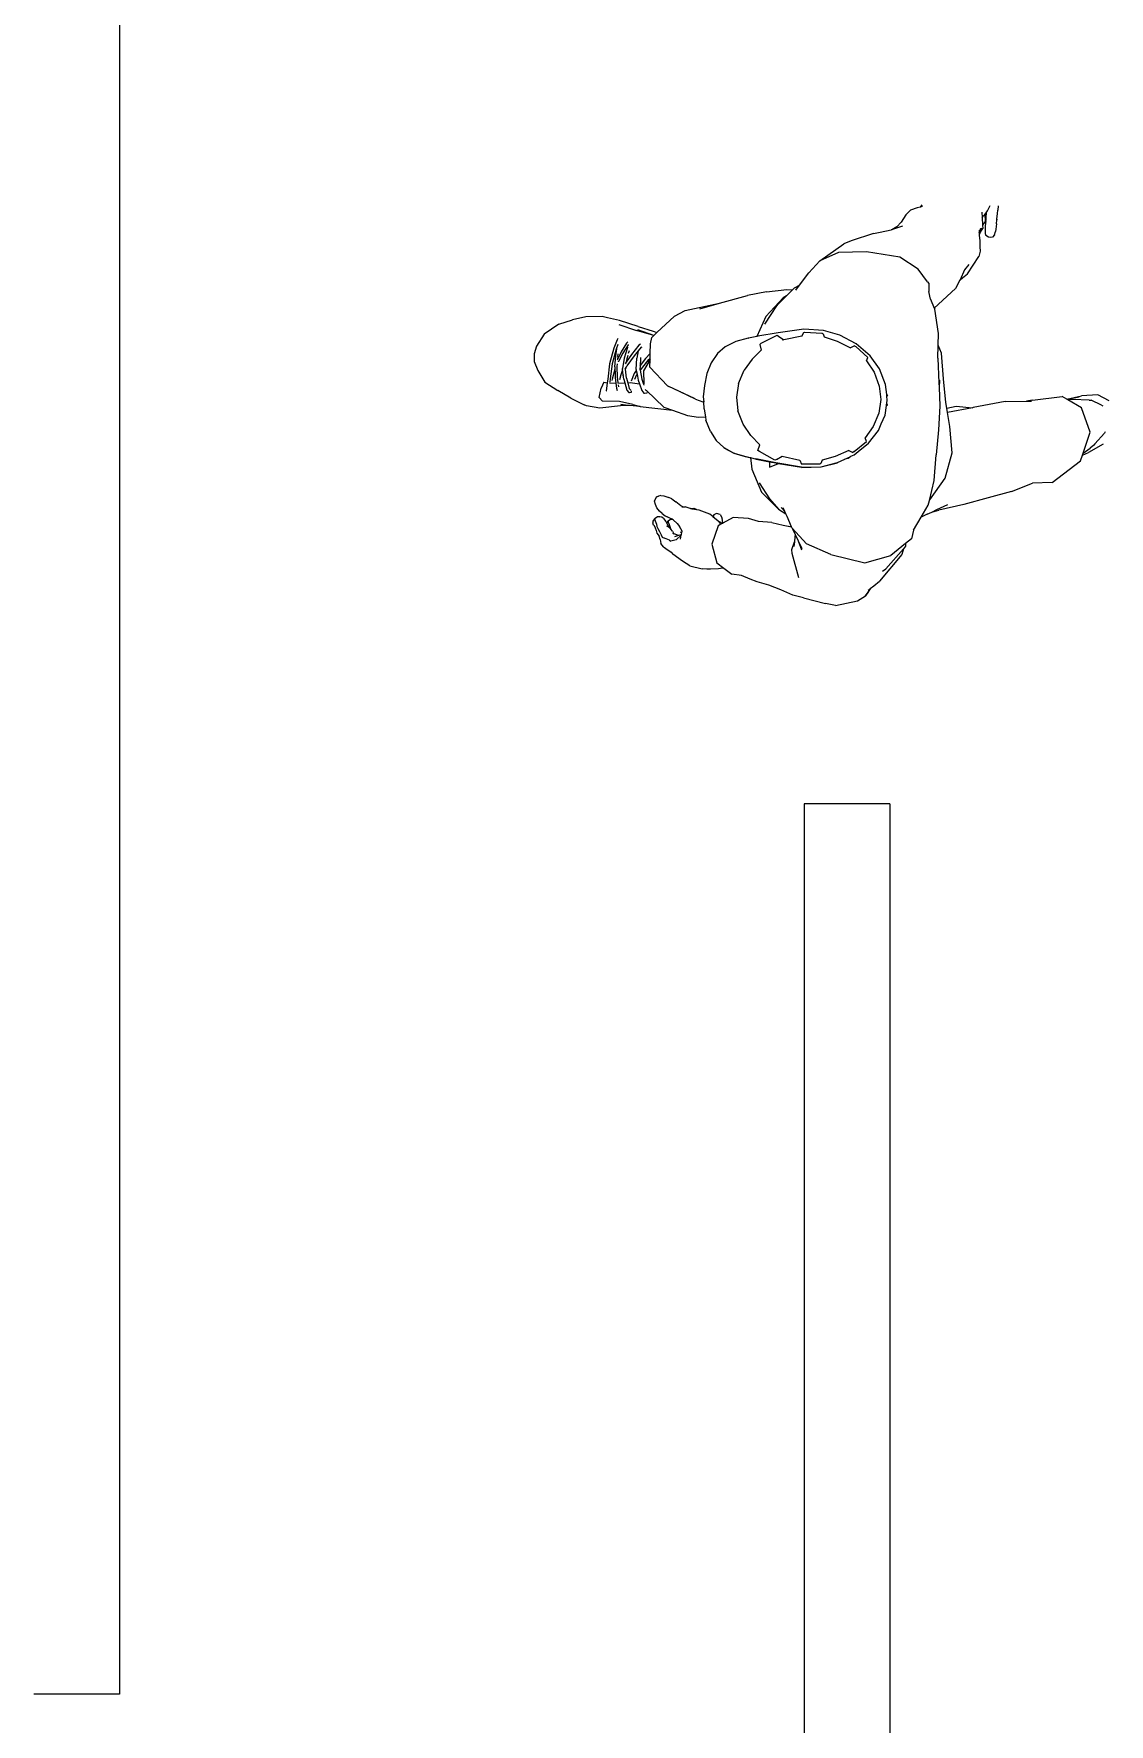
# Model space of a CAD drawing. Header units: millimetres. Extents: x -9564 to 78776, y -25260 to 24346.
# Drawn here: x 77520 to 78776, y -20122 to -18146 of the extents above; entities that cross this region are included whole.
import ezdxf

# ---------------------------------------------------------------- set-up
doc = ezdxf.new("R2010")
doc.units = ezdxf.units.MM
doc.header["$LTSCALE"] = 100
doc.layers.add('MUROS', color=7, linetype='Continuous')
doc.layers.add('Personal', color=20, linetype='Continuous')

msp = doc.modelspace()

# ---------------------------------------------------------------- linework, layer by layer
at = {"layer": 'MUROS', "color": 0}
for p, q in [((77619.58, -16315.355, 0.02), (77619.58, -20087.154, 0.02)), ((78419.58, -19046.476, 0.006), (78419.58, -21565.361, 0.006)), ((78519.58, -19046.476, 0.006), (78419.58, -19046.476, 0.006)), ((78519.58, -19046.476, 0.006), (78519.58, -21665.361, 0.014)), ((77619.58, -20087.154, 0.02), (77519.58, -20087.154, 0.016))]:
    msp.add_line(p, q, dxfattribs=at)
at = {"layer": 'Personal'}
for p, q in [((78543.689, -18352.739), (78538.097, -18358.181)), ((78551.425, -18349.954), (78543.689, -18352.739)), ((78555.124, -18348.954), (78551.425, -18349.954)), ((78556.967, -18346.579), (78555.124, -18348.954)), ((78555.976, -18348.723), (78555.124, -18348.954)), ((78557.857, -18348.214), (78555.976, -18348.723)), ((78626.937, -18354.875), (78627.333, -18361.28)), ((78630.354, -18357.568), (78631.907, -18355.717)), ((78631.907, -18355.717), (78631.66, -18360.776)), ((78631.907, -18355.717), (78633.758, -18353.509)), ((78633.758, -18353.509), (78636.778, -18347.141)), ((78645.33, -18356.509), (78645.643, -18352.714)), ((78646.011, -18347.689), (78645.643, -18352.714)), ((78534.32, -18371.515), (78521.605, -18375.62)), ((78521.86, -18375.485), (78521.605, -18375.62)), ((78527.853, -18371.947), (78521.86, -18375.485)), ((78532.884, -18366.717), (78527.853, -18371.947)), ((78538.097, -18358.181), (78532.884, -18366.717)), ((78624.432, -18378.134), (78625.982, -18373.598)), ((78624.624, -18379.342), (78628.113, -18373.905)), ((78626.433, -18374.573), (78624.624, -18379.342)), ((78626.433, -18374.573), (78625.982, -18373.598)), ((78628.113, -18373.905), (78626.433, -18374.573)), ((78627.333, -18361.28), (78629.051, -18359.122)), ((78627.333, -18361.28), (78627.89, -18370.296)), ((78628.158, -18370.082), (78627.89, -18370.296)), ((78627.89, -18370.296), (78628.113, -18373.905)), ((78628.158, -18370.082), (78630.37, -18366.907)), ((78629.051, -18359.122), (78630.354, -18357.568)), ((78630.354, -18357.568), (78630.591, -18358.788)), ((78630.949, -18364.262), (78630.37, -18366.907)), ((78630.591, -18358.788), (78630.949, -18364.262)), ((78630.806, -18373.189), (78630.731, -18377.373)), ((78631.461, -18366.348), (78630.806, -18373.189)), ((78631.627, -18364.019), (78631.461, -18366.348)), ((78631.66, -18360.776), (78631.627, -18364.019)), ((78631.66, -18360.776), (78631.714, -18364.584)), ((78632.25, -18366.804), (78631.714, -18364.584)), ((78643.361, -18375.013), (78642.959, -18377.555)), ((78644.229, -18368.696), (78643.361, -18375.013)), ((78644.229, -18368.696), (78644.718, -18363.974)), ((78644.615, -18364.133), (78644.694, -18363.289)), ((78644.694, -18363.289), (78645.33, -18356.509)), ((78644.694, -18363.289), (78644.718, -18363.974)), ((78437.77, -18411.869), (78465.713, -18391.947)), ((78474.314, -18388.295), (78465.713, -18391.947)), ((78500.486, -18379.958), (78474.314, -18388.295)), ((78500.486, -18379.958), (78508.157, -18378.278)), ((78508.157, -18378.278), (78521.237, -18375.739)), ((78521.605, -18375.62), (78521.237, -18375.739)), ((78624.084, -18375.927), (78624.089, -18379.137)), ((78624.089, -18379.137), (78624.432, -18378.134)), ((78624.089, -18379.137), (78624.091, -18380.749)), ((78624.624, -18379.342), (78624.091, -18380.749)), ((78624.091, -18380.749), (78624.093, -18382.05)), ((78624.093, -18382.05), (78624.776, -18388.026)), ((78624.335, -18378.306), (78624.432, -18378.134)), ((78624.776, -18388.026), (78624.603, -18395.514)), ((78630.731, -18377.373), (78630.824, -18379.991)), ((78630.731, -18377.373), (78630.824, -18377.73)), ((78630.824, -18379.991), (78631.628, -18382.275)), ((78634.631, -18384.294), (78631.628, -18382.275)), ((78637.476, -18384.681), (78634.631, -18384.294)), ((78639.657, -18384.023), (78637.476, -18384.681)), ((78641.695, -18381.591), (78639.657, -18384.023)), ((78641.695, -18381.591), (78642.959, -18377.555)), ((78424.823, -18425.717), (78437.77, -18411.869)), ((78459.444, -18401.995), (78437.77, -18411.869)), ((78492.443, -18401.268), (78459.444, -18401.995)), ((78531.373, -18407.705), (78492.443, -18401.268)), ((78552.645, -18421.671), (78531.373, -18407.705)), ((78610.11, -18426.944), (78623.374, -18406.822)), ((78625.172, -18400.374), (78623.374, -18406.822)), ((78624.603, -18395.514), (78625.172, -18400.374)), ((78414.092, -18440.183), (78424.823, -18425.717)), ((78563.696, -18436.348), (78552.645, -18421.671)), ((78601.392, -18434.406), (78596.162, -18444.213)), ((78601.539, -18434.077), (78601.392, -18434.406)), ((78606.673, -18422.55), (78601.539, -18434.077)), ((78601.539, -18434.077), (78604.594, -18431.882)), ((78604.594, -18431.882), (78610.11, -18426.944)), ((78611.652, -18416.21), (78606.673, -18422.55)), ((78320.446, -18461.435), (78353.117, -18452.316)), ((78375.402, -18448.137), (78353.117, -18452.316)), ((78375.402, -18448.137), (78399.333, -18445.525)), ((78398.766, -18452.715), (78386.983, -18464.547)), ((78398.766, -18452.715), (78394.923, -18455.125)), ((78405.817, -18445.635), (78398.766, -18452.715)), ((78399.333, -18445.525), (78405.817, -18445.635)), ((78407.989, -18443.455), (78405.817, -18445.635)), ((78407.989, -18443.455), (78414.092, -18440.183)), ((78409.646, -18446.176), (78414.092, -18440.183)), ((78563.696, -18436.348), (78565.076, -18438.241)), ((78565.076, -18438.241), (78565.234, -18447.551)), ((78566.898, -18456.644), (78565.234, -18447.551)), ((78596.162, -18444.213), (78571.446, -18467.146)), ((78267.987, -18476.525), (78280.476, -18470.027)), ((78280.476, -18470.027), (78320.446, -18461.435)), ((78297.438, -18467.856), (78320.446, -18461.435)), ((78386.983, -18464.547), (78373.209, -18485.945)), ((78394.923, -18455.125), (78374.857, -18476.959)), ((78394.923, -18455.125), (78386.983, -18464.547)), ((78566.898, -18456.644), (78571.446, -18467.146)), ((78571.446, -18467.146), (78571.92, -18468.241)), ((78576.296, -18496.953), (78571.92, -18468.241)), ((78132.805, -18485.682), (78115.877, -18497.539)), ((78132.805, -18485.682), (78148.66, -18480.64)), ((78164.602, -18477.486), (78148.66, -18480.64)), ((78183.651, -18476.767), (78164.602, -18477.486)), ((78189.698, -18478.278), (78183.651, -18476.767)), ((78189.698, -18478.278), (78186.741, -18477.594)), ((78203.904, -18481.56), (78189.698, -18478.278)), ((78203.087, -18486.267), (78223.487, -18493.448)), ((78225.56, -18488.559), (78203.904, -18481.56)), ((78243.661, -18499.252), (78223.487, -18493.448)), ((78243.942, -18498.99), (78225.057, -18492.632)), ((78225.56, -18488.559), (78242.914, -18493.866)), ((78242.914, -18493.866), (78247.507, -18495.659)), ((78267.987, -18476.525), (78247.507, -18495.659)), ((78374.857, -18476.959), (78364.209, -18500.339)), ((78418.927, -18491.902), (78388.948, -18495.993)), ((78442.073, -18493.403), (78418.927, -18491.902)), ((78461.104, -18498.855), (78442.073, -18493.403)), ((78106.798, -18511.6), (78104.017, -18520.455)), ((78115.877, -18497.539), (78106.798, -18511.6)), ((78200.969, -18504.096), (78197.103, -18513.971)), ((78201.774, -18509.791), (78199.665, -18515.087)), ((78201.726, -18502.63), (78200.969, -18504.096)), ((78212.11, -18507.973), (78205.782, -18518.071)), ((78213.937, -18510.009), (78207.685, -18519.661)), ((78213.082, -18513.254), (78209.109, -18525.548)), ((78213.378, -18506.53), (78212.11, -18507.973)), ((78213.082, -18513.254), (78213.311, -18512.52)), ((78213.937, -18510.009), (78214.306, -18509.645)), ((78226.324, -18510.45), (78217.799, -18521.35)), ((78228.881, -18512.937), (78225.408, -18517.145)), ((78228.45, -18509.251), (78226.324, -18510.45)), ((78228.881, -18512.937), (78230.272, -18512.197)), ((78239.616, -18520.042), (78239.837, -18508.813)), ((78239.837, -18508.813), (78241.505, -18501.266)), ((78243.661, -18499.252), (78241.505, -18501.266)), ((78243.942, -18498.99), (78243.661, -18499.252)), ((78247.35, -18495.805), (78243.942, -18498.99)), ((78247.112, -18495.718), (78247.35, -18495.805)), ((78247.507, -18495.659), (78247.35, -18495.805)), ((78327.264, -18512.198), (78318.377, -18520.056)), ((78339.463, -18506.076), (78327.264, -18512.198)), ((78354.088, -18502.37), (78339.463, -18506.076)), ((78354.088, -18502.37), (78354.511, -18502.273)), ((78360.333, -18501.117), (78354.511, -18502.273)), ((78364.209, -18500.339), (78360.333, -18501.117)), ((78365.526, -18500.074), (78364.209, -18500.339)), ((78388.948, -18495.993), (78365.526, -18500.074)), ((78367.565, -18509.57), (78369.369, -18508.17)), ((78367.565, -18509.57), (78369.42, -18516.348)), ((78369.369, -18508.17), (78387.808, -18498.861)), ((78387.808, -18498.861), (78389.558, -18499.921)), ((78389.558, -18499.921), (78389.512, -18499.941)), ((78389.558, -18499.921), (78395.905, -18503.992)), ((78395.905, -18503.992), (78393.794, -18504.403)), ((78416.758, -18499.941), (78395.905, -18503.992)), ((78416.758, -18499.941), (78418.896, -18495.691)), ((78418.896, -18495.691), (78419.825, -18495.291)), ((78419.825, -18495.291), (78440.555, -18496.208)), ((78440.555, -18496.208), (78441.503, -18497.008)), ((78441.503, -18497.008), (78442.89, -18500.823)), ((78442.89, -18500.823), (78458.132, -18505.841)), ((78458.132, -18505.841), (78473.763, -18513.414)), ((78480.041, -18508.743), (78461.104, -18498.855)), ((78478.385, -18511.219), (78473.763, -18513.414)), ((78478.385, -18511.219), (78479.86, -18512.011)), ((78479.86, -18512.011), (78494.029, -18524.71)), ((78496.507, -18522.875), (78480.041, -18508.743)), ((78575.464, -18525.711), (78575.906, -18510.427)), ((78575.906, -18510.427), (78576.296, -18496.953)), ((78579.869, -18519.831), (78575.906, -18510.427)), ((78104.017, -18520.455), (78104.182, -18529.619)), ((78104.182, -18529.619), (78108.346, -18540.099)), ((78192.204, -18532.098), (78189.944, -18550.14)), ((78197.103, -18513.971), (78192.204, -18532.098)), ((78195.075, -18532.378), (78193.022, -18549.96)), ((78199.665, -18515.087), (78195.075, -18532.378)), ((78198.373, -18535.667), (78199.483, -18522.866)), ((78199.483, -18522.866), (78200.613, -18514.704)), ((78200.856, -18532.199), (78200.568, -18535.265)), ((78201.328, -18527.188), (78200.971, -18527.919)), ((78205.782, -18518.071), (78201.328, -18527.188)), ((78201.66, -18523.659), (78201.328, -18527.188)), ((78201.66, -18523.659), (78202.212, -18520.657)), ((78202.414, -18529.74), (78202.433, -18529.668)), ((78207.685, -18519.661), (78202.433, -18529.668)), ((78209.109, -18525.548), (78207.17, -18537.844)), ((78211.632, -18530.416), (78210.515, -18532.057)), ((78217.799, -18521.35), (78211.632, -18530.416)), ((78212.288, -18526.248), (78211.632, -18530.416)), ((78220.706, -18522.842), (78212.151, -18534.716)), ((78213.377, -18522.593), (78212.288, -18526.248)), ((78215.031, -18517.039), (78214.056, -18520.311)), ((78225.408, -18517.145), (78220.706, -18522.842)), ((78223.034, -18538.742), (78223.935, -18525.568)), ((78225.408, -18517.145), (78223.935, -18525.568)), ((78234.085, -18525.907), (78227.807, -18534.183)), ((78228.231, -18526.679), (78227.807, -18534.183)), ((78228.465, -18524.89), (78228.231, -18526.679)), ((78239.477, -18527.121), (78231.8, -18540.497)), ((78237.566, -18527.223), (78232.18, -18534.127)), ((78237.604, -18527.504), (78232.18, -18534.127)), ((78239.616, -18520.042), (78234.085, -18525.907)), ((78239.508, -18525.564), (78237.604, -18527.504)), ((78239.301, -18536.081), (78239.477, -18527.121)), ((78239.477, -18527.121), (78239.508, -18525.564)), ((78239.508, -18525.564), (78239.616, -18520.042)), ((78310.861, -18531.016), (78305.666, -18543.486)), ((78318.377, -18520.056), (78310.861, -18531.016)), ((78358.892, -18526.757), (78349.304, -18539.749)), ((78369.42, -18516.348), (78358.892, -18526.757)), ((78492.294, -18528.768), (78494.029, -18524.71)), ((78492.294, -18528.768), (78501.154, -18542.077)), ((78507.502, -18538.099), (78496.507, -18522.875)), ((78575.464, -18525.711), (78576.77, -18554.313)), ((78582.187, -18549.854), (78579.869, -18519.831)), ((78108.346, -18540.099), (78116.713, -18553.475)), ((78189.944, -18550.14), (78189.436, -18554.372)), ((78193.022, -18549.96), (78192.487, -18553.737)), ((78195.222, -18550.119), (78194.712, -18551.811)), ((78197.771, -18539.909), (78195.222, -18550.119)), ((78198.428, -18537.22), (78197.771, -18539.909)), ((78198.373, -18535.667), (78198.428, -18537.22)), ((78198.428, -18537.22), (78198.658, -18543.713)), ((78198.658, -18543.713), (78198.821, -18548.309)), ((78198.821, -18548.309), (78199.499, -18554.717)), ((78200.568, -18535.265), (78200.608, -18536.078)), ((78200.608, -18536.078), (78201.17, -18547.398)), ((78201.17, -18547.398), (78201.98, -18554.519)), ((78205.154, -18545.29), (78203.838, -18551.077)), ((78207.339, -18539.216), (78205.154, -18545.29)), ((78207.339, -18539.216), (78207.17, -18537.844)), ((78208.074, -18545.182), (78207.339, -18539.216)), ((78208.057, -18545.226), (78207.847, -18546.015)), ((78208.057, -18545.226), (78208.074, -18545.182)), ((78208.675, -18550.055), (78208.057, -18545.226)), ((78208.675, -18550.055), (78209.875, -18554.391)), ((78210.593, -18537.011), (78210.495, -18537.628)), ((78210.622, -18538.643), (78210.495, -18537.628)), ((78210.622, -18538.643), (78212.151, -18534.716)), ((78211.922, -18549.1), (78210.622, -18538.643)), ((78211.922, -18549.1), (78213.357, -18554.256)), ((78220.717, -18543.531), (78217.364, -18552.489)), ((78223.322, -18540.097), (78220.717, -18543.531)), ((78221.664, -18550.249), (78224.019, -18544.589)), ((78223.034, -18538.742), (78223.322, -18540.097)), ((78223.322, -18540.097), (78224.221, -18544.33)), ((78224.221, -18544.33), (78224.019, -18544.589)), ((78224.221, -18544.33), (78225.674, -18551.165)), ((78225.674, -18551.165), (78227.124, -18555.579)), ((78227.761, -18535.007), (78227.56, -18538.56)), ((78227.56, -18538.56), (78227.808, -18539.731)), ((78227.807, -18534.183), (78227.653, -18534.387)), ((78232.18, -18534.127), (78227.808, -18539.731)), ((78227.808, -18539.731), (78230.025, -18550.196)), ((78230.025, -18550.196), (78231.879, -18556.193)), ((78231.8, -18540.497), (78232.071, -18555.473)), ((78260.002, -18557.924), (78239.301, -18536.081)), ((78305.666, -18543.486), (78303.061, -18557.392)), ((78342.678, -18555.206), (78349.304, -18539.749)), ((78501.154, -18542.077), (78507.256, -18558.175)), ((78514.602, -18556.356), (78507.502, -18538.099)), ((78577.48, -18551.238), (78576.991, -18559.694)), ((78585.063, -18577.45), (78582.187, -18549.854)), ((78116.713, -18553.475), (78131.875, -18563.453)), ((78147, -18572.481), (78131.875, -18563.453)), ((78147, -18572.481), (78162.411, -18580.249)), ((78180.08, -18571.481), (78182.505, -18560.531)), ((78183.99, -18575.892), (78180.08, -18571.481)), ((78185.295, -18553.778), (78182.505, -18560.531)), ((78185.295, -18553.778), (78189.436, -18554.372)), ((78188.608, -18561.255), (78188.166, -18563.606)), ((78188.166, -18563.606), (78188.4, -18563.662)), ((78189.436, -18554.372), (78188.608, -18561.255)), ((78192.224, -18554.523), (78199.499, -18554.717)), ((78199.499, -18554.717), (78200.144, -18560.814)), ((78200.144, -18560.814), (78200.85, -18563.529)), ((78201.979, -18554.696), (78209.875, -18554.391)), ((78202.219, -18556.623), (78202.494, -18559.045)), ((78202.494, -18559.045), (78202.532, -18559.193)), ((78209.875, -18554.391), (78212.242, -18562.942)), ((78212.242, -18562.942), (78214.634, -18565.831)), ((78213.357, -18554.256), (78216.079, -18554.151)), ((78213.357, -18554.256), (78215.216, -18560.938)), ((78214.634, -18565.831), (78215.378, -18565.739)), ((78215.216, -18560.938), (78216.88, -18563.036)), ((78215.378, -18565.739), (78217.892, -18565.384)), ((78215.38, -18565.692), (78215.378, -18565.739)), ((78216.079, -18554.151), (78227.124, -18555.579)), ((78216.88, -18563.036), (78217.276, -18563.543)), ((78217.892, -18565.384), (78217.904, -18564.213)), ((78227.124, -18555.579), (78229.652, -18563.275)), ((78229.652, -18563.275), (78232.215, -18566.333)), ((78231.879, -18556.193), (78232.149, -18556.228)), ((78231.879, -18556.193), (78232.105, -18556.885)), ((78232.105, -18556.885), (78232.103, -18556.918)), ((78232.103, -18556.918), (78232.179, -18557.166)), ((78232.215, -18566.333), (78233.073, -18566.523)), ((78233.073, -18566.523), (78236.179, -18566.122)), ((78233.129, -18566.205), (78233.115, -18566.285)), ((78233.631, -18562.048), (78235.087, -18563.439)), ((78235.087, -18563.439), (78235.205, -18563.593)), ((78235.205, -18563.593), (78255.542, -18582.984)), ((78236.179, -18566.122), (78236.236, -18565.63)), ((78260.002, -18557.924), (78261.571, -18558.667)), ((78291.494, -18572.761), (78261.571, -18558.667)), ((78274.762, -18564.984), (78261.571, -18558.667)), ((78274.857, -18565.07), (78274.762, -18564.984)), ((78292.688, -18573.568), (78274.762, -18564.984)), ((78303.061, -18557.392), (78301.621, -18570.706)), ((78301.621, -18570.706), (78302.092, -18576.747)), ((78342.678, -18555.206), (78340.358, -18571.104)), ((78340.358, -18571.104), (78342.127, -18587.07)), ((78507.256, -18558.175), (78508.944, -18573.996)), ((78515.914, -18568.134), (78514.602, -18556.356)), ((78515.914, -18568.134), (78516.598, -18568.31)), ((78516.031, -18569.181), (78515.914, -18568.134)), ((78516.707, -18569.357), (78516.031, -18569.181)), ((78516.15, -18570.252), (78516.031, -18569.181)), ((78516.15, -18570.252), (78516.707, -18569.357)), ((78516.599, -18574.281), (78516.15, -18570.252)), ((78516.598, -18568.31), (78516.707, -18569.357)), ((78576.77, -18554.313), (78576.991, -18559.694)), ((78576.991, -18559.694), (78577.896, -18581.661)), ((78686.117, -18574.665), (78720.864, -18570.309)), ((78726.335, -18573.563), (78720.864, -18570.309)), ((78726.335, -18573.563), (78743.362, -18569.468)), ((78726.61, -18573.727), (78740.709, -18570.934)), ((78762.34, -18568.398), (78743.362, -18569.468)), ((78775.77, -18575.556), (78762.34, -18568.398)), ((78165.033, -18581.176), (78162.411, -18580.249)), ((78180.733, -18584.206), (78165.033, -18581.176)), ((78205.108, -18581.491), (78180.733, -18584.206)), ((78203.713, -18576.18), (78183.99, -18575.892)), ((78219.257, -18579.963), (78203.713, -18576.18)), ((78204.971, -18580.438), (78210.577, -18580.439)), ((78215.332, -18580.874), (78205.108, -18581.491)), ((78210.577, -18580.439), (78205.256, -18579.952)), ((78215.332, -18580.874), (78210.577, -18580.439)), ((78227.947, -18582.028), (78215.332, -18580.874)), ((78219.257, -18579.963), (78227.947, -18582.028)), ((78227.947, -18582.028), (78265.511, -18586.502)), ((78255.542, -18582.984), (78265.511, -18586.502)), ((78265.511, -18586.502), (78283.206, -18592.747)), ((78283.206, -18592.747), (78296.014, -18594.521)), ((78292.688, -18573.568), (78301.247, -18576.49)), ((78302.092, -18576.747), (78301.48, -18576.73)), ((78302.735, -18584.984), (78302.092, -18576.747)), ((78302.735, -18584.984), (78302.737, -18585.047)), ((78302.737, -18585.047), (78304.172, -18594.307)), ((78348.227, -18602.739), (78342.127, -18587.07)), ((78506.71, -18589.744), (78500.066, -18605.641)), ((78508.944, -18573.996), (78506.71, -18589.744)), ((78509.605, -18602.313), (78513.929, -18592.302)), ((78513.989, -18592.111), (78513.929, -18592.302)), ((78513.989, -18592.111), (78515.627, -18580.923)), ((78515.627, -18580.923), (78515.783, -18579.859)), ((78516.391, -18580.763), (78515.627, -18580.923)), ((78515.783, -18579.859), (78515.948, -18578.729)), ((78515.783, -18579.859), (78516.531, -18579.7)), ((78515.948, -18578.729), (78516.599, -18574.281)), ((78516.531, -18579.7), (78515.948, -18578.729)), ((78516.531, -18579.7), (78516.391, -18580.763)), ((78577.896, -18581.661), (78576.325, -18609.457)), ((78586.158, -18583.989), (78585.063, -18577.45)), ((78586.158, -18583.989), (78597.137, -18581.729)), ((78587.001, -18589.022), (78586.158, -18583.989)), ((78616.175, -18583.496), (78587.001, -18589.022)), ((78589.789, -18605.663), (78587.001, -18589.022)), ((78597.137, -18581.729), (78616.175, -18583.496)), ((78617.077, -18583.325), (78616.175, -18583.496)), ((78654.305, -18576.185), (78617.077, -18583.325)), ((78654.305, -18576.185), (78679.388, -18575.936)), ((78686.117, -18574.665), (78679.388, -18575.936)), ((78679.388, -18575.936), (78684.902, -18575.882)), ((78726.61, -18573.727), (78726.335, -18573.563)), ((78727.54, -18574.28), (78726.61, -18573.727)), ((78733.274, -18574.09), (78727.54, -18574.28)), ((78743.453, -18583.745), (78727.54, -18574.28)), ((78752.418, -18574.764), (78733.274, -18574.09)), ((78753.666, -18611.948), (78743.453, -18583.745)), ((78752.418, -18574.764), (78754.615, -18574.891)), ((78766.878, -18580.464), (78754.615, -18574.891)), ((78766.878, -18580.464), (78768.415, -18581.308)), ((78296.014, -18594.521), (78304.172, -18594.307)), ((78304.172, -18594.307), (78304.743, -18598.018)), ((78309.873, -18611.412), (78304.743, -18598.018)), ((78309.873, -18611.412), (78316.632, -18621.879)), ((78357.359, -18616.063), (78348.227, -18602.739)), ((78500.066, -18605.641), (78490.747, -18618.632)), ((78494.769, -18624.926), (78506.261, -18610.095)), ((78494.769, -18624.926), (78506.149, -18610.316)), ((78506.261, -18610.095), (78506.149, -18610.316)), ((78506.261, -18610.095), (78509.605, -18602.313)), ((78576.325, -18609.457), (78573.802, -18638.479)), ((78592.237, -18636.133), (78589.789, -18605.663)), ((78745.367, -18636.566), (78753.666, -18611.948)), ((78770.982, -18611.779), (78770.12, -18613.387)), ((78316.632, -18621.879), (78325.48, -18630.171)), ((78325.48, -18630.171), (78337.232, -18636.557)), ((78325.48, -18630.171), (78325.72, -18630.395)), ((78325.72, -18630.395), (78337.232, -18636.557)), ((78367.529, -18626.841), (78357.359, -18616.063)), ((78365.429, -18633.707), (78367.529, -18626.841)), ((78477.751, -18634.683), (78492.336, -18622.955)), ((78482.417, -18634.811), (78494.769, -18624.926)), ((78482.417, -18634.811), (78494.654, -18625.087)), ((78492.336, -18622.955), (78490.747, -18618.632)), ((78491.749, -18621.982), (78491.679, -18622.112)), ((78491.679, -18622.112), (78491.761, -18622.001)), ((78491.793, -18622.303), (78491.867, -18622.177)), ((78494.654, -18625.087), (78494.769, -18624.926)), ((78745.367, -18636.566), (78753.647, -18630.652)), ((78768.628, -18626.252), (78751.522, -18635.988)), ((78757.826, -18627.246), (78753.647, -18630.652)), ((78759.031, -18625.888), (78757.826, -18627.246)), ((78759.031, -18625.888), (78759.078, -18625.858)), ((78770.12, -18613.387), (78759.078, -18625.858)), ((78337.232, -18636.557), (78350.709, -18640.393)), ((78337.639, -18636.723), (78337.232, -18636.557)), ((78337.639, -18636.723), (78351.155, -18640.603)), ((78350.709, -18640.393), (78363.066, -18643.353)), ((78351.155, -18640.603), (78356.596, -18641.893)), ((78356.596, -18641.893), (78358.364, -18655.513)), ((78356.596, -18641.893), (78363.422, -18643.511)), ((78386.329, -18648.149), (78363.066, -18643.353)), ((78363.422, -18643.511), (78378.815, -18646.648)), ((78367.186, -18634.874), (78365.429, -18633.707)), ((78385.311, -18644.785), (78367.186, -18634.874)), ((78378.815, -18646.648), (78378.939, -18653.164)), ((78378.815, -18646.648), (78386.329, -18648.149)), ((78378.939, -18653.164), (78389.337, -18648.696)), ((78387.089, -18644.174), (78385.311, -18644.785)), ((78416.17, -18653.191), (78386.329, -18648.149)), ((78386.329, -18648.149), (78386.669, -18648.249)), ((78386.669, -18648.249), (78389.337, -18648.696)), ((78387.089, -18644.174), (78393.578, -18640.093)), ((78389.337, -18648.696), (78416.17, -18653.191)), ((78393.578, -18640.093), (78414.282, -18644.87)), ((78414.282, -18644.87), (78416.264, -18649.357)), ((78417.189, -18649.563), (78416.264, -18649.357)), ((78437.93, -18649.376), (78417.189, -18649.563)), ((78438.906, -18648.819), (78437.93, -18649.376)), ((78440.423, -18644.876), (78438.906, -18648.819)), ((78439.351, -18652.49), (78458.562, -18647.7)), ((78439.351, -18652.49), (78458.464, -18647.777)), ((78455.819, -18640.387), (78440.423, -18644.876)), ((78471.695, -18633.351), (78455.819, -18640.387)), ((78458.464, -18647.777), (78458.562, -18647.7)), ((78458.562, -18647.7), (78466.912, -18643.722)), ((78466.934, -18643.718), (78466.912, -18643.722)), ((78466.934, -18643.718), (78473.93, -18640.365)), ((78471.064, -18642.861), (78466.934, -18643.718)), ((78473.93, -18640.365), (78471.064, -18642.861)), ((78471.695, -18633.351), (78476.245, -18635.881)), ((78473.959, -18640.34), (78473.93, -18640.365)), ((78473.959, -18640.34), (78477.705, -18638.555)), ((78477.751, -18634.683), (78476.245, -18635.881)), ((78477.705, -18638.555), (78477.749, -18638.52)), ((78477.832, -18638.48), (78477.749, -18638.52)), ((78477.832, -18638.48), (78482.417, -18634.811)), ((78571.286, -18668.417), (78573.802, -18638.479)), ((78584.038, -18665.698), (78592.237, -18636.133)), ((78709.082, -18670.79), (78742.257, -18645.793)), ((78742.257, -18645.793), (78744.517, -18639.09)), ((78744.517, -18639.09), (78751.522, -18635.988)), ((78744.517, -18639.09), (78745.367, -18636.566)), ((78358.364, -18655.513), (78369.816, -18682.244)), ((78366.75, -18671.381), (78379.153, -18690.119)), ((78416.17, -18653.191), (78439.351, -18652.49)), ((78416.17, -18653.191), (78416.308, -18653.228)), ((78416.308, -18653.228), (78439.31, -18652.531)), ((78439.31, -18652.531), (78439.351, -18652.49)), ((78565.754, -18691.847), (78571.286, -18668.417)), ((78566.229, -18691.388), (78584.038, -18665.698)), ((78661.48, -18681.382), (78686.39, -18671.897)), ((78709.082, -18670.79), (78686.39, -18671.897)), ((78244.75, -18692.66), (78246.948, -18687.67)), ((78246.948, -18687.67), (78249.229, -18687.029)), ((78249.229, -18687.029), (78247.263, -18687.781)), ((78251.928, -18685.995), (78249.229, -18687.029)), ((78251.928, -18685.995), (78255.648, -18686.421)), ((78255.648, -18686.421), (78258.898, -18687.533)), ((78258.898, -18687.533), (78261.399, -18688.428)), ((78264.978, -18689.936), (78261.399, -18688.428)), ((78264.978, -18689.936), (78269.535, -18693.721)), ((78369.816, -18682.244), (78389.553, -18702.202)), ((78379.153, -18690.119), (78389.553, -18702.202)), ((78565.754, -18691.847), (78566.229, -18691.388)), ((78634.559, -18689.015), (78605.796, -18696.768)), ((78661.48, -18681.382), (78634.559, -18689.015)), ((78245.617, -18696.802), (78244.75, -18692.66)), ((78245.27, -18712.531), (78248.106, -18710.854)), ((78247.48, -18700.374), (78245.617, -18696.802)), ((78250.426, -18704.267), (78247.48, -18700.374)), ((78248.106, -18710.854), (78250.803, -18711.269)), ((78250.803, -18711.269), (78248.643, -18711.133)), ((78253.587, -18707.316), (78250.426, -18704.267)), ((78253.012, -18711.408), (78250.803, -18711.269)), ((78254.998, -18713.115), (78253.012, -18711.408)), ((78253.587, -18707.316), (78257.19, -18709.771)), ((78257.19, -18709.771), (78259.393, -18711.033)), ((78261.786, -18712.119), (78259.393, -18711.033)), ((78271.373, -18695.223), (78269.535, -18693.721)), ((78275.375, -18698.395), (78271.373, -18695.223)), ((78277.589, -18699.394), (78275.375, -18698.395)), ((78276.669, -18699.344), (78277.589, -18699.394)), ((78277.589, -18699.394), (78280.639, -18699.56)), ((78285.236, -18700.956), (78280.639, -18699.56)), ((78286.519, -18701.468), (78285.236, -18700.956)), ((78286.519, -18701.468), (78286.548, -18701.458)), ((78286.548, -18701.458), (78287.393, -18701.183)), ((78286.7, -18701.54), (78286.548, -18701.458)), ((78286.7, -18701.54), (78286.738, -18701.531)), ((78286.738, -18701.531), (78287.418, -18701.363)), ((78288.448, -18702.185), (78286.738, -18701.531)), ((78287.393, -18701.183), (78290.488, -18700.858)), ((78288.448, -18702.185), (78288.253, -18702.16)), ((78293.916, -18702.845), (78288.448, -18702.185)), ((78290.488, -18700.858), (78293.317, -18702.055)), ((78293.317, -18702.055), (78293.916, -18702.845)), ((78296.896, -18703.205), (78293.916, -18702.845)), ((78309.078, -18708.141), (78296.896, -18703.205)), ((78313.001, -18711.175), (78309.078, -18708.141)), ((78313.47, -18709.638), (78313.001, -18711.175)), ((78313.277, -18711.389), (78313.001, -18711.175)), ((78314.123, -18708.641), (78313.277, -18711.389)), ((78318.78, -18715.645), (78313.277, -18711.389)), ((78313.47, -18709.638), (78314.123, -18708.641)), ((78317.253, -18707.224), (78314.123, -18708.641)), ((78321.445, -18708.324), (78317.253, -18707.224)), ((78321.445, -18708.324), (78323.621, -18712.592)), ((78389.553, -18702.202), (78398.071, -18707.413)), ((78396.819, -18704.684), (78392.493, -18700.16)), ((78396.819, -18704.684), (78394.95, -18700.608)), ((78398.071, -18707.413), (78396.819, -18704.684)), ((78399.525, -18710.582), (78398.071, -18707.413)), ((78404.797, -18722.601), (78399.525, -18710.582)), ((78547.222, -18726.791), (78556.273, -18711.328)), ((78556.273, -18711.328), (78564.455, -18697.351)), ((78563.04, -18708.12), (78556.273, -18711.328)), ((78563.04, -18708.12), (78568.595, -18705.456)), ((78564.455, -18697.351), (78565.754, -18691.847)), ((78568.595, -18705.456), (78574.588, -18702.583)), ((78568.595, -18705.456), (78576.864, -18703.115)), ((78574.588, -18702.583), (78587.167, -18696.59)), ((78605.796, -18696.768), (78576.864, -18703.115)), ((78244.507, -18713.375), (78242.77, -18716.332)), ((78242.77, -18716.332), (78242.815, -18718.205)), ((78243.522, -18720.625), (78242.815, -18718.205)), ((78243.522, -18720.625), (78244.205, -18721.287)), ((78243.794, -18720.376), (78244.205, -18721.287)), ((78244.205, -18721.287), (78245.42, -18723.984)), ((78245.27, -18712.531), (78244.507, -18713.375)), ((78244.507, -18713.375), (78245.324, -18715.848)), ((78245.324, -18715.848), (78246.838, -18719.616)), ((78245.42, -18723.984), (78246.418, -18726.954)), ((78246.418, -18726.954), (78247.542, -18730.209)), ((78246.838, -18719.616), (78247.486, -18722.282)), ((78247.486, -18722.282), (78248.507, -18724.552)), ((78247.542, -18730.209), (78249.968, -18733.832)), ((78248.507, -18724.552), (78250.469, -18728.25)), ((78250.469, -18728.25), (78252.322, -18732.294)), ((78254.998, -18713.115), (78258.038, -18716.719)), ((78258.038, -18716.719), (78259.099, -18718.692)), ((78258.738, -18721.435), (78261.24, -18723.258)), ((78259.105, -18718.536), (78259.099, -18718.692)), ((78259.099, -18718.692), (78260.628, -18721.532)), ((78259.105, -18718.536), (78260.624, -18715.657)), ((78260.624, -18715.657), (78260.559, -18717.168)), ((78260.559, -18717.168), (78261.624, -18720.107)), ((78260.624, -18715.657), (78263.394, -18713.634)), ((78260.628, -18721.532), (78261.24, -18723.258)), ((78261.24, -18723.258), (78261.779, -18723.65)), ((78261.624, -18720.107), (78263.32, -18724.709)), ((78263.575, -18725.656), (78261.779, -18723.65)), ((78265.331, -18713.85), (78261.786, -18712.119)), ((78263.32, -18724.709), (78263.575, -18725.656)), ((78263.394, -18713.634), (78265.331, -18713.85)), ((78265.651, -18727.975), (78263.575, -18725.656)), ((78266.481, -18714.411), (78265.331, -18713.85)), ((78265.554, -18730.348), (78267.142, -18730.769)), ((78265.651, -18727.975), (78267.142, -18730.769)), ((78266.481, -18714.411), (78271.197, -18718.777)), ((78267.142, -18730.769), (78267.525, -18730.87)), ((78272.709, -18733.028), (78267.525, -18730.87)), ((78271.197, -18718.777), (78274.01, -18722.55)), ((78276.859, -18727.704), (78274.01, -18722.55)), ((78274.925, -18728.573), (78276.39, -18729.889)), ((78276.065, -18731.399), (78276.39, -18729.889)), ((78276.39, -18729.889), (78276.859, -18727.704)), ((78276.896, -18727.77), (78276.859, -18727.704)), ((78318.989, -18721.571), (78311.692, -18742.854)), ((78322.302, -18719.71), (78318.78, -18715.645)), ((78323.964, -18718.776), (78318.78, -18715.645)), ((78322.302, -18719.71), (78318.989, -18721.571)), ((78323.964, -18718.776), (78322.302, -18719.71)), ((78324.56, -18718.146), (78323.621, -18712.592)), ((78324.545, -18718.45), (78323.964, -18718.776)), ((78336.565, -18711.696), (78324.545, -18718.45)), ((78324.56, -18718.146), (78324.545, -18718.45)), ((78354.434, -18713.058), (78336.565, -18711.696)), ((78366.193, -18716.633), (78354.434, -18713.058)), ((78381.675, -18717.611), (78366.193, -18716.633)), ((78381.675, -18717.611), (78395.038, -18720.88)), ((78395.038, -18720.88), (78404.797, -18722.601)), ((78404.852, -18722.727), (78401.088, -18722.559)), ((78404.852, -18722.727), (78404.797, -18722.601)), ((78405.534, -18724.282), (78404.852, -18722.727)), ((78422.203, -18742.682), (78405.534, -18724.282)), ((78405.534, -18724.282), (78409.062, -18731.892)), ((78547.222, -18726.791), (78544.712, -18736.927)), ((78251.281, -18737.652), (78249.968, -18733.832)), ((78251.281, -18737.652), (78251.951, -18742.275)), ((78255.234, -18746.073), (78251.951, -18742.275)), ((78252.322, -18732.294), (78253.457, -18734.908)), ((78253.457, -18734.908), (78256.229, -18736.171)), ((78255.234, -18746.073), (78258.031, -18748.141)), ((78262.015, -18738.524), (78256.229, -18736.171)), ((78258.031, -18748.141), (78263.997, -18752.41)), ((78262.015, -18738.524), (78263.629, -18739.482)), ((78270.065, -18738.149), (78263.629, -18739.482)), ((78272.709, -18733.028), (78268.1, -18734.361)), ((78275.841, -18732.444), (78270.065, -18738.149)), ((78275.227, -18732.3), (78272.709, -18733.028)), ((78274.833, -18737.134), (78275.841, -18732.444)), ((78276.065, -18731.399), (78275.227, -18732.3)), ((78275.841, -18732.444), (78276.065, -18731.399)), ((78311.692, -18742.854), (78317.595, -18764.761)), ((78404.883, -18749.156), (78407.995, -18740.478)), ((78405.464, -18754.02), (78404.883, -18749.156)), ((78407.995, -18740.478), (78407.387, -18745.649)), ((78408.704, -18734.449), (78407.995, -18740.478)), ((78409.062, -18731.892), (78408.704, -18734.449)), ((78409.062, -18731.892), (78412.364, -18739.013)), ((78412.364, -18739.013), (78416.309, -18749.613)), ((78412.364, -18739.013), (78416.663, -18748.286)), ((78450.46, -18754.918), (78422.203, -18742.682)), ((78535.387, -18748.33), (78514.986, -18771.877)), ((78537.881, -18742.432), (78520.608, -18756.348)), ((78535.387, -18748.33), (78533.395, -18755.05)), ((78537.845, -18745.492), (78535.387, -18748.33)), ((78537.881, -18742.432), (78537.845, -18745.492)), ((78544.712, -18736.927), (78537.881, -18742.432)), ((78263.997, -18752.41), (78266.147, -18754.618)), ((78277.315, -18762.724), (78266.147, -18754.618)), ((78285.98, -18768.309), (78277.315, -18762.724)), ((78285.98, -18768.309), (78300.221, -18771.864)), ((78317.595, -18764.761), (78325.559, -18770.911)), ((78413.232, -18782.397), (78405.464, -18754.02)), ((78450.46, -18754.918), (78490.398, -18764.913)), ((78490.398, -18764.913), (78520.608, -18756.348)), ((78533.395, -18755.05), (78507.297, -18786.145)), ((78305.764, -18772.189), (78300.221, -18771.864)), ((78306.047, -18772.266), (78305.764, -18772.189)), ((78305.947, -18772.199), (78305.764, -18772.189)), ((78306.047, -18772.266), (78305.947, -18772.199)), ((78310.033, -18772.439), (78305.947, -18772.199)), ((78310.033, -18772.439), (78306.047, -18772.266)), ((78319.446, -18771.736), (78310.033, -18772.439)), ((78324.103, -18770.993), (78319.446, -18771.736)), ((78324.103, -18770.993), (78323.236, -18771.042)), ((78325.559, -18770.911), (78324.103, -18770.993)), ((78325.559, -18770.911), (78334.904, -18778.127)), ((78346.266, -18779.593), (78334.904, -18778.127)), ((78356.563, -18784.031), (78346.266, -18779.593)), ((78364.471, -18787.082), (78356.563, -18784.031)), ((78378.108, -18790.902), (78364.471, -18787.082)), ((78500.68, -18791.754), (78507.297, -18786.145)), ((78511.041, -18774.596), (78514.986, -18771.877)), ((78392.372, -18796.362), (78378.108, -18790.902)), ((78406.09, -18802.622), (78392.372, -18796.362)), ((78418.814, -18805.81), (78406.09, -18802.622)), ((78418.814, -18805.81), (78444.582, -18812.487)), ((78456.213, -18814.843), (78481.676, -18809.448)), ((78481.676, -18809.448), (78491.311, -18803.338)), ((78496.619, -18795.023), (78491.311, -18803.338)), ((78491.311, -18803.338), (78493.08, -18800.5)), ((78496.488, -18795.129), (78493.08, -18800.5)), ((78494.183, -18796.985), (78496.488, -18795.129)), ((78496.488, -18795.129), (78496.619, -18795.023)), ((78496.619, -18795.023), (78500.68, -18791.754)), ((78456.213, -18814.843), (78444.582, -18812.487))]:
    msp.add_line(p, q, dxfattribs=at)

doc.saveas('drawing.dxf')
